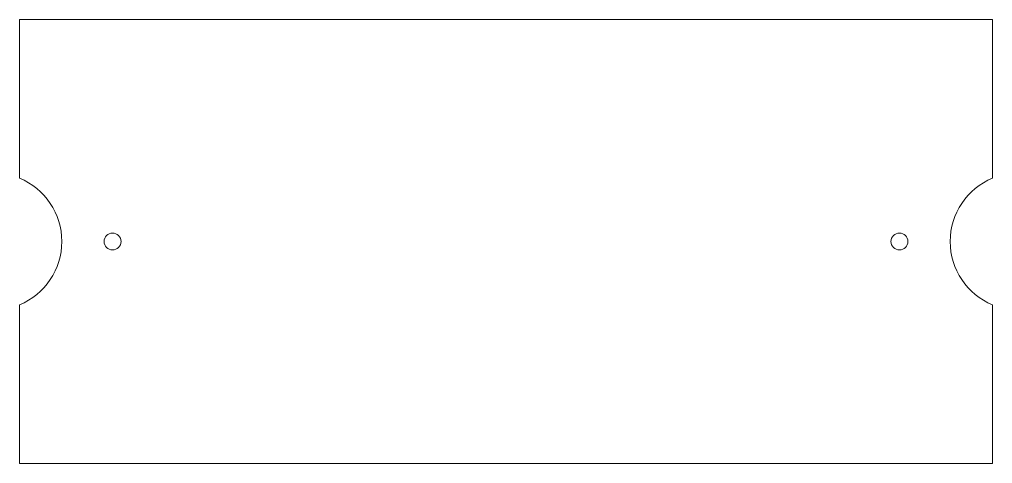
# Model space of a CAD drawing. Header units: millimetres. Extents: x 0 to 230, y 0 to 105.
import ezdxf

# ---------------------------------------------------------------- set-up
doc = ezdxf.new("R2010")
doc.units = ezdxf.units.MM

msp = doc.modelspace()

# ---------------------------------------------------------------- linework, layer by layer
at = {"color": 7, "linetype": 'Continuous', "lineweight": 15}
for p, q in [((230, 105), (0, 105)), ((0, 105), (0, 67.5)), ((230, 67.5), (230, 105)), ((0, 37.5), (0, 0)), ((230, 0), (230, 37.5)), ((0, 0), (230, 0))]:
    msp.add_line(p, q, dxfattribs=at)
for centre in [(22, 52.5), (208, 52.5)]:
    msp.add_circle(centre, 2, dxfattribs=at)
for centre, start, end in [((-6.25, 52.5), 292.6199, 67.3801), ((236.25, 52.5), 112.6199, 247.3801)]:
    msp.add_arc(centre, 16.25, start, end, dxfattribs=at)

doc.saveas('drawing.dxf')
